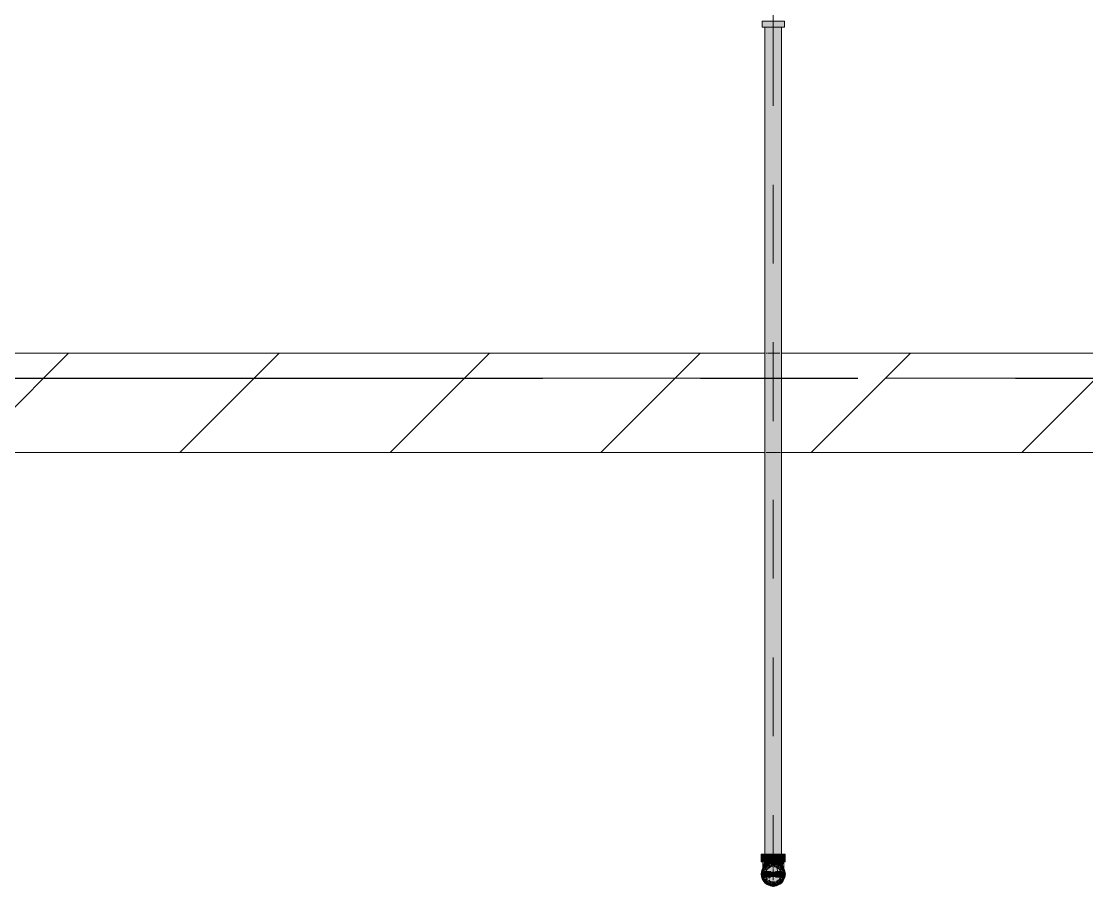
# Model space of a CAD drawing. Header units: millimetres. Extents: x -4000 to 187956, y -58990 to 162485.
# Drawn here: x 52734 to 54882, y 126425 to 128169 of the extents above; entities that cross this region are included whole.
import ezdxf

# ---------------------------------------------------------------- set-up
doc = ezdxf.new("R2010")
doc.units = ezdxf.units.MM
for name, pattern in [('Dash 1_16_', [317.5, 158.75, -158.75]), ('Grid Line', [2222.5, 1270, -317.5, 317.5, -317.5]), ('Grid Line 12_5mm', [2150, 1250, -300, 300, -300])]:
    doc.linetypes.add(name, pattern=pattern)
for name, color, linetype, lineweight in [('A-WALL', 113, 'Continuous', 13), ('A-WALL-PATT', 111, 'Continuous', 13), ('F-SPRN', 3, 'Continuous', 9), ('P-PIPE', 3, 'Continuous', 9), ('P-PIPE-CNTR', 3, 'Continuous', 9), ('S-GRID', 1, 'Continuous', 30)]:
    doc.layers.add(name, color=color, linetype=linetype, lineweight=lineweight)

# ---------------------------------------------------------------- blocks, each defined once
blk = doc.blocks.new('CMF2_NHAXUONG_A_rvt-1-FFS - TANG 1')
at = {"layer": 'A-WALL-PATT', "lineweight": 9}
h = blk.add_hatch(dxfattribs=at)
h.set_pattern_fill('FP_12', color=250, style=0, pattern_type=2)
h.set_pattern_definition([(45, (0, 0), (-212.13203, 212.13203), [])])
h.paths.add_polyline_path([(68581, 127300.1), (97082.8, 127300.1), (97082.8, 127500.1), (67049.8, 127500.1), (67049.8, 127300.1)])
h.paths.add_polyline_path([(43638.6, 127300.1), (63049.8, 127300.1), (63049.8, 127500.1), (43549.8, 127500.1), (43549.8, 127300.1)])
at = {"layer": 'A-WALL', "color": 50, "lineweight": 15}
for p, q in [((54233.5, 127500.1), (51766.5, 127500.1)), ((59233.5, 127500.1), (54266.5, 127500.1)), ((51766.7, 127300.1), (54233.3, 127300.1)), ((54266.7, 127300.1), (59233.3, 127300.1))]:
    blk.add_line(p, q, dxfattribs=at)
at = {"layer": 'A-WALL', "color": 35, "lineweight": 15}
for p, q in [((54233.5, 127500.1), (51766.5, 127500.1)), ((59233.5, 127500.1), (54266.5, 127500.1)), ((51766.7, 127300.1), (54233.3, 127300.1)), ((54266.7, 127300.1), (59233.3, 127300.1))]:
    blk.add_line(p, q, dxfattribs=at)
at = {"layer": 'A-WALL', "color": 14, "lineweight": 15}
for p, q in [((54237.1, 127500.1), (54235.5, 127500.1)), ((54263.4, 127500.1), (54238.2, 127500.1)), ((54235.5, 127300.1), (54264.5, 127300.1))]:
    blk.add_line(p, q, dxfattribs=at)
at = {"layer": 'A-WALL', "color": 15, "lineweight": 15}
for p, q in [((54237.1, 127500.1), (54235.5, 127500.1)), ((54263.4, 127500.1), (54238.2, 127500.1)), ((54235.5, 127300.1), (54264.5, 127300.1))]:
    blk.add_line(p, q, dxfattribs=at)
at = {"layer": 'S-GRID', "linetype": 'Grid Line 12_5mm', "lineweight": 9}
blk.add_line((-824.3, 127450), (183641.1, 127450), dxfattribs=at)
blk = doc.blocks.new('Sprinkler_Up - DN20-V292-FFS - TANG 1')
at = {"layer": 'F-SPRN', "transparency": 33554534}
for points in [[(13.5, 0), (22.2, 0), (17.5, 13.5), (6.9, 21.2), (-6.9, 21.2), (-18.4, 11.9), (-22.2, 0), (-3.9, 0.7), (-1.7, 2.9), (-1.2, 3.5), (-0.6, 4), (0.6, 4), (1.2, 3.5), (1.7, 2.9), (4.6, 0)], [(0, -21.2), (6.9, -21.2), (18, -13.1), (22.2, 0), (3.9, -0.7), (1.7, -2.9), (1.2, -3.5), (0.6, -4), (-0.6, -4), (-1.2, -3.5), (-1.7, -2.9), (-4.6, 0), (-22.2, 0), (-18, -13.1), (-6.9, -21.2)], [(0, -16.7), (4.3, -16.1), (11.8, -11.8), (16.1, -4.3), (16.1, 4.3), (11.7, 11.9), (8.3, 14.4), (0, 16.7), (-4.3, 16.1), (-11.8, 11.8), (-16.1, 4.3), (-16.1, -4.3), (-11.8, -11.8), (-8.3, -14.4)], [(0, -15.6), (7.8, -13.5), (13.5, -7.8), (15.1, -4), (15.1, 4), (13.5, 7.8), (7.8, 13.5), (0, 15.6), (-9.9, 11.9), (-11, 11), (-15.1, 4), (-15.1, -4), (-11, -11), (-7.8, -13.5)], [(-10.9, -5.5), (-10.9, 5.4), (-14.5, 5.4), (-14.5, -5.5)], [(-7.7, -5.5), (-7.7, 5.4), (-10.9, 5.4), (-10.9, -5.5)], [(0, -5.5), (0, 5.4), (-7.7, 5.4), (-7.7, -5.5)], [(0, 0), (5.7, 0), (2.9, 4.9), (-2.9, 4.9), (-5.7, 0)], [(-2.9, -4.9), (2.9, -4.9), (5.7, 0), (-5.7, 0)], [(0, 0), (4.6, 0), (0, 4.6), (-4.6, 0)], [(0, -4.6), (4.6, 0), (-4.6, 0)], [(0, -2.6), (1.3, 0), (-1.8, 0)], [(-1.3, 0), (1.8, 0), (0, 2.6)], [(7.7, -5.5), (7.7, 5.4), (0, 5.4), (0, -5.5)], [(10.9, -5.5), (10.9, 5.4), (7.7, 5.4), (7.7, -5.5)], [(14.5, -5.5), (14.5, 5.4), (10.9, 5.4), (10.9, -5.5)]]:
    blk.add_hatch(color=1, dxfattribs=at).paths.add_polyline_path(points)
at = {"layer": 'F-SPRN', "color": 1}
for p, q in [((-11.5, 5.4), (-14.5, 5.4)), ((-14.5, 5.4), (-11.3, 5.4)), ((-14.5, 5.4), (-14.5, 3.7)), ((-14.5, 3.3), (-14.5, 0)), ((-11.5, 5.4), (-11.5, 4)), ((-10.9, 1.9), (-10.9, 3.6)), ((-10.8, 5.4), (-8, 5.4)), ((-8.1, 5.4), (-10.8, 5.4)), ((-8.1, 5.4), (-8.1, 2.8)), ((-8.1, 2.5), (-8.1, 0.7)), ((-7.7, 4.8), (-7.7, 2.7)), ((-7.7, 4.8), (-7.7, 2.7)), ((-7.7, 2.1), (-7.7, 0.5)), ((-7.7, 2.1), (-7.7, 0.5)), ((-6.7, 5.4), (-4.7, 5.4)), ((-5.8, 3.8), (-5.8, 2.2)), ((-2.1, 0), (-2.1, 0)), ((-2.1, 0), (-2.1, -0.1)), ((-0.5, 2), (-0.6, 2)), ((-0.6, 2), (-0.6, 2)), ((0, 2.1), (-0.1, 2.1)), ((2.1, 0), (2.1, 0.1)), ((2.1, 0), (2.1, 0)), ((4.7, 5.4), (6.5, 5.4)), ((7.7, 5.4), (10.8, 5.4)), ((7.7, 5.2), (7.7, 2.7)), ((7.7, 5.2), (7.7, 2.7)), ((7.7, 2.3), (7.7, 0.5)), ((7.7, 2.3), (7.7, 0.5)), ((10.8, 5.4), (8.1, 5.4)), ((8.1, 5.4), (8.1, 2.8)), ((8.1, 2.5), (8.1, 0.4)), ((10.9, 5.4), (14.5, 5.4)), ((10.9, 3.6), (10.9, 0.2)), ((14.5, 5.4), (11.5, 5.4)), ((11.5, 5.4), (11.5, 4)), ((11.5, 3), (11.5, 0.2)), ((14.5, 5.4), (14.5, -5.5)), ((-14.5, -1.3), (-14.5, -3.7)), ((-11.1, -5.5), (-14.5, -5.5)), ((-14.5, -5.5), (-11.5, -5.5)), ((-10.9, -2.6), (-10.9, -1.3)), ((-10.8, -5.5), (-8.1, -5.5)), ((-7.8, -5.5), (-10.8, -5.5)), ((-8.1, -4.2), (-8.1, -5.5)), ((-7.7, -2.7), (-7.7, -4)), ((-7.7, -2.7), (-7.7, -4)), ((-7, -5.5), (-5.8, -5.5)), ((-4.8, -5.5), (-7, -5.5)), ((-5.8, -2.3), (-5.8, -3.8)), ((-2.1, -0.3), (-2, -0.4)), ((-2, -0.4), (-2, -0.5)), ((-2, -0.5), (-2, -0.6)), ((-2, -0.6), (-2, -0.7)), ((-2, -0.7), (-1.9, -0.7)), ((-1.9, -0.7), (-1.9, -0.8)), ((-1.9, -0.8), (-1.9, -0.9)), ((-1.9, -0.9), (-1.8, -1)), ((-1.8, -1), (-1.8, -1.1)), ((-1.8, -1), (-1.8, -1)), ((-1.8, -1.1), (-1.7, -1.2)), ((-1.7, -1.2), (-1.6, -1.3)), ((-1.7, -1.2), (-1.7, -1.2)), ((-1.6, -1.3), (-1.6, -1.4)), ((-1.6, -1.4), (-1.5, -1.4)), ((-1.5, -1.4), (-1.4, -1.5)), ((-1.4, -1.5), (-1.3, -1.6)), ((-1.4, -1.5), (-1.4, -1.5)), ((-1.3, -1.6), (-1.3, -1.7)), ((-1.3, -1.7), (-1.2, -1.7)), ((-1.2, -1.7), (-1.1, -1.7)), ((-1.1, -1.7), (-1.1, -1.8)), ((-1.1, -1.8), (-1, -1.8)), ((-1, -1.8), (-0.9, -1.9)), ((-0.9, -1.9), (-0.8, -1.9)), ((-0.8, -1.9), (-0.7, -2)), ((-0.8, -1.9), (-0.8, -1.9)), ((-0.7, -2), (-0.6, -2)), ((-0.6, -2), (-0.5, -2)), ((-0.5, -2), (-0.4, -2)), ((-0.4, -2), (-0.3, -2.1)), ((-0.4, -2), (-0.4, -2)), ((-0.3, -2.1), (-0.2, -2.1)), ((-0.2, -2.1), (-0.1, -2.1)), ((-0.1, -2.1), (0, -2.1)), ((0, -2.1), (0.1, -2.1)), ((0.1, -2.1), (0.2, -2.1)), ((0.1, -2.1), (0.1, -2.1)), ((0.2, -2.1), (0.3, -2.1)), ((0.3, -2.1), (0.4, -2)), ((0.4, -2), (0.5, -2)), ((0.5, -2), (0.6, -2)), ((0.6, -2), (0.7, -2)), ((0.6, -2), (0.6, -2)), ((0.7, -2), (0.8, -1.9)), ((0.8, -1.9), (0.9, -1.9)), ((0.9, -1.9), (1, -1.8)), ((0.9, -1.9), (0.9, -1.9)), ((1, -1.8), (1.1, -1.8)), ((1.1, -1.8), (1.2, -1.7)), ((1.2, -1.7), (1.3, -1.6)), ((1.2, -1.7), (1.2, -1.7)), ((1.3, -1.6), (1.4, -1.6)), ((1.4, -1.5), (1.5, -1.5)), ((1.4, -1.6), (1.4, -1.5)), ((1.5, -1.4), (1.6, -1.3)), ((1.5, -1.5), (1.5, -1.4)), ((1.6, -1.3), (1.7, -1.2)), ((1.6, -1.3), (1.6, -1.3)), ((1.7, -1.1), (1.8, -1.1)), ((1.7, -1.2), (1.7, -1.1)), ((1.8, -1), (1.9, -0.9)), ((1.8, -1.1), (1.8, -1)), ((1.9, -0.8), (2, -0.7)), ((1.9, -0.8), (1.9, -0.8)), ((1.9, -0.9), (1.9, -0.8)), ((2, -0.4), (2.1, -0.3)), ((2, -0.5), (2, -0.4)), ((2, -0.5), (2, -0.5)), ((2, -0.6), (2, -0.5)), ((2, -0.7), (2, -0.6)), ((2.1, -0.1), (2.1, 0)), ((2.1, -0.2), (2.1, -0.1)), ((2.1, -0.3), (2.1, -0.2)), ((7, -5.5), (4.8, -5.5)), ((5.8, -2.2), (5.8, -3.8)), ((5.8, -5.5), (7, -5.5)), ((7.7, -0.5), (7.7, -2.3)), ((7.7, -0.5), (7.7, -2.3)), ((7.7, -2.7), (7.7, -5.4)), ((7.7, -2.7), (7.7, -5.4)), ((10.8, -5.5), (7.7, -5.5)), ((8.1, -0.4), (8.1, -2.5)), ((8.1, -2.8), (8.1, -5.5)), ((8.1, -5.5), (10.8, -5.5)), ((10.9, -0.2), (10.9, -3.6)), ((14.5, -5.5), (10.9, -5.5)), ((11.5, -0.2), (11.5, -3)), ((11.5, -4), (11.5, -5.5)), ((11.5, -5.5), (14.5, -5.5))]:
    blk.add_line(p, q, dxfattribs=at)
at = {"layer": 'F-SPRN', "color": 1, "flags": 128}
for points in [[(-0.6, 2), (-0.7, 2), (-0.8, 1.9), (-0.9, 1.9), (-0.9, 1.9), (-1, 1.8), (-1.1, 1.8), (-1.2, 1.7), (-1.2, 1.7), (-1.3, 1.6), (-1.4, 1.6), (-1.4, 1.5), (-1.5, 1.5), (-1.5, 1.4), (-1.6, 1.3), (-1.6, 1.3), (-1.7, 1.2), (-1.7, 1.1), (-1.8, 1.1), (-1.8, 1), (-1.9, 0.9), (-1.9, 0.8), (-1.9, 0.8), (-2, 0.7), (-2, 0.6), (-2, 0.5), (-2, 0.5), (-2, 0.4), (-2.1, 0.3), (-2.1, 0.2), (-2.1, 0.1), (-2.1, 0)], [(-0.1, 2.1), (-0.1, 2.1), (-0.2, 2.1), (-0.3, 2.1), (-0.4, 2), (-0.5, 2)], [(2.1, 0.1), (2.1, 0.2), (2.1, 0.2), (2.1, 0.3), (2, 0.4), (2, 0.5), (2, 0.6), (2, 0.7), (1.9, 0.7), (1.9, 0.8), (1.9, 0.9), (1.8, 1), (1.8, 1), (1.8, 1.1), (1.7, 1.2), (1.7, 1.2), (1.6, 1.3), (1.6, 1.4), (1.5, 1.4), (1.4, 1.5), (1.4, 1.5), (1.3, 1.6), (1.3, 1.7), (1.2, 1.7), (1.1, 1.7), (1.1, 1.8), (1, 1.8), (0.9, 1.9), (0.8, 1.9), (0.8, 1.9), (0.7, 2), (0.6, 2), (0.5, 2), (0.4, 2), (0.4, 2), (0.3, 2.1), (0.2, 2.1), (0.1, 2.1), (0, 2.1)], [(-2.1, -0.1), (-2.1, -0.2), (-2.1, -0.2), (-2.1, -0.3)]]:
    blk.add_lwpolyline(points, dxfattribs=at)
at = {"layer": 'F-SPRN', "color": 1}
for radius, start, end in [(22.2, 360, 180), (21.9, 99.348, 107.901), (21.9, 90.145, 98.8503), (21.9, 72.5583, 89.4624), (21.9, 165.6773, 179.2615), (21.9, 146.7912, 164.8151), (21.9, 144, 146.7912), (21.9, 126.6942, 143.2701), (16.7, 167.6802, 180), (16.7, 167.6802, 180), (16.7, 155.3879, 164.9693), (16.7, 155.3879, 164.9693), (15.6, 166.4265, 180), (15.6, 166.4265, 180), (15.6, 150.9409, 165), (15.6, 159.6139, 165), (16.7, 136.7213, 149.931), (16.7, 136.7213, 149.931), (15.6, 150.9409, 156.3845), (15.6, 138.4214, 150), (15.6, 138.4214, 150), (21.9, 108.2621, 125.7507), (16.7, 134.4938, 135), (16.7, 134.4938, 135), (15.6, 129.9005, 135), (15.6, 129.9005, 135), (16.7, 121.4181, 130.5751), (16.7, 121.4181, 130.5751), (15.6, 120.5262, 126.205), (15.6, 120.5262, 126.205), (16.7, 106.5995, 120), (16.7, 106.5995, 120), (15.6, 114.4363, 119.9813), (15.6, 114.4363, 119.9813), (4.63, 155.7832, 180), (4.63, 155.7832, 180), (16.7, 96.4143, 105), (16.7, 96.4143, 105), (4.63, 109.0192, 138.2703), (4.63, 109.0192, 138.2703), (15.6, 95.5762, 100.6843), (15.6, 95.5762, 100.6843), (2.56, 109.0192, 168.8278), (2.56, 109.0192, 168.8278), (2.04, 109.0192, 180), (16.7, 83.0684, 90), (16.7, 83.0684, 90), (4.63, 17.9592, 90), (4.63, 17.9592, 90), (3.81, 57.0577, 90), (2.56, 14.5599, 90), (2.56, 14.5599, 90), (2.04, 10.4703, 90), (15.6, 75.573, 80.5892), (15.6, 75.573, 80.5892), (3.81, 16.1605, 43.8358), (15.6, 67.5614, 74.5481), (15.6, 67.5614, 74.5481), (16.7, 60, 75), (16.7, 60, 75), (15.6, 60.0187, 65.5637), (15.6, 60.0187, 65.5637), (21.9, 54.2493, 71.7379), (15.6, 53.795, 60), (15.6, 53.795, 60), (16.7, 49.4249, 58.5819), (16.7, 49.4249, 58.5819), (15.6, 45, 50.0995), (15.6, 45, 50.0995), (16.7, 45, 45.5062), (16.7, 45, 45.5062), (15.6, 30, 41.5786), (15.6, 30, 41.5786), (16.7, 30, 43.2787), (16.7, 30, 43.2787), (21.9, 36.8359, 53.3058), (15.6, 23.6155, 29.5646), (15.6, 15, 29.5646), (15.6, 15, 20.3861), (16.7, 15, 24.6121), (16.7, 15, 24.6121), (15.6, 360, 13.6618), (15.6, 0, 13.6618), (16.7, 360, 12.3198), (16.7, 0, 12.3198), (21.9, 36, 36.8359), (21.9, 33.2088, 36), (21.9, 15.1849, 33.2088), (21.9, 0.7385, 14.3227), (22.2, 180, 360), (21.9, 180.7385, 194.3227), (21.9, 195.1849, 215.2302), (21.9, 216.7299, 233.3058), (16.7, 180, 192.3198), (16.7, 180, 192.3198), (16.7, 195.0307, 204.6121), (16.7, 195.0307, 204.6121), (15.6, 181.9082, 193.6618), (15.6, 181.9082, 193.6618), (15.6, 197.3339, 209.5646), (15.6, 197.3339, 209.5646), (16.7, 210.069, 223.2787), (16.7, 210.069, 223.2787), (15.6, 212.5472, 221.5786), (15.6, 212.5472, 221.5786), (21.9, 234.2493, 251.7379), (16.7, 229.4249, 238.5819), (16.7, 229.4249, 238.5819), (15.6, 233.795, 240), (15.6, 233.795, 240), (16.7, 240, 255), (16.7, 240, 255), (15.6, 240.0187, 254.5481), (15.6, 240.0187, 254.5481), (21.9, 252.5583, 269.4624), (4.63, 197.9592, 0), (4.63, 197.9592, 360), (15.6, 255, 267.64), (15.6, 255, 267.64), (3.81, 196.1605, 360), (2.56, 191.1677, 270), (2.56, 191.1677, 270), (2.04, 190.4703, 270), (16.7, 263.0684, 270), (16.7, 263.0684, 270), (2.04, 270, 0), (2.56, 270, 0), (2.56, 270, 360), (15.6, 275.5762, 280.6843), (15.6, 275.5762, 280.6843), (16.7, 276.4143, 285), (16.7, 276.4143, 285), (21.9, 279.348, 287.901), (16.7, 286.5995, 300), (16.7, 286.5995, 300), (15.6, 294.4363, 299.9813), (15.6, 294.4363, 299.9813), (21.9, 288.2621, 305.7507), (15.6, 300, 313.2078), (15.6, 300, 313.2078), (16.7, 301.4181, 310.5751), (16.7, 301.4181, 310.5751), (15.6, 318.4214, 330), (15.6, 318.4214, 330), (16.7, 316.7213, 330), (16.7, 316.7213, 330), (21.9, 306.6942, 323.2701), (15.6, 330.4354, 345), (15.6, 330.4354, 336.3845), (15.6, 339.6139, 345), (15.6, 346.3382, 360), (15.6, 346.3382, 360), (16.7, 335.3879, 345), (16.7, 335.3879, 345), (16.7, 347.6802, 360), (16.7, 347.6802, 360), (21.9, 324.7698, 344.8151), (21.9, 345.6773, 359.2615), (21.9, 270.145, 278.8503)]:
    blk.add_arc((0, 0), radius, start, end, dxfattribs=at)
blk = doc.blocks.new('Steel_Transition_Threaded_HoaPhat - Standard-V286-FFS - TANG 1')
at = {"layer": 'P-PIPE', "lineweight": 13, "transparency": 33554534}
h = blk.add_hatch(color=1, dxfattribs=at)
h.paths.add_polyline_path([(51750, 126427.6), (51755.8, 126428.4), (51761.3, 126430.6), (51765.9, 126434.2), (51769.5, 126438.8), (51771.7, 126444.3), (51772.5, 126450.1), (51771.7, 126455.9), (51769, 126462), (51765.9, 126466), (51761.3, 126469.6), (51755.8, 126471.8), (51750, 126472.6), (51744.2, 126471.8), (51738.8, 126469.6), (51734.1, 126466), (51730.5, 126461.3), (51728.3, 126455.9), (51727.5, 126450.1), (51728.3, 126444.3), (51730.5, 126438.8), (51734.1, 126434.2), (51738.8, 126430.6), (51744.2, 126428.4)])
h.paths.add_polyline_path([(51750, 126430), (51744.8, 126430.7), (51740, 126432.7), (51735.8, 126435.9), (51732.6, 126440), (51730.6, 126444.9), (51729.9, 126450.1), (51730.6, 126455.3), (51734, 126462), (51735.8, 126464.3), (51740, 126467.5), (51744.8, 126469.5), (51750, 126470.2), (51755.2, 126469.5), (51760.1, 126467.5), (51766, 126462), (51767.4, 126460.1), (51769.4, 126455.3), (51770.1, 126450.1), (51769.4, 126444.9), (51767.4, 126440), (51764.2, 126435.9), (51760.1, 126432.7), (51755.2, 126430.7)])
for points in [[(51750, 126430), (51750, 126433.7), (51741.8, 126435.9), (51735.8, 126441.9), (51733.6, 126450.1), (51735.8, 126458.3), (51741.8, 126464.3), (51750, 126466.5), (51750, 126470.2), (51744.8, 126469.5), (51740, 126467.5), (51734, 126462), (51732.6, 126460.1), (51730.6, 126455.3), (51729.9, 126450.1), (51730.6, 126444.9), (51732.6, 126440), (51735.8, 126435.9), (51740, 126432.7), (51744.8, 126430.7)], [(51750, 126431.6), (51754.8, 126432.2), (51759.3, 126434.1), (51763.1, 126437), (51766, 126440.8), (51767.9, 126445.3), (51768.5, 126450.1), (51767.9, 126454.9), (51764, 126462), (51763.1, 126463.2), (51759.3, 126466.1), (51754.8, 126468), (51750, 126468.6), (51745.2, 126468), (51740.8, 126466.1), (51736, 126462), (51734, 126459.3), (51732.1, 126454.9), (51731.5, 126450.1), (51732.1, 126445.3), (51734, 126440.8), (51736.9, 126437), (51740.8, 126434.1), (51745.2, 126432.2)], [(51750, 126430), (51755.2, 126430.7), (51760.1, 126432.7), (51764.2, 126435.9), (51767.4, 126440), (51769.4, 126444.9), (51770.1, 126450.1), (51769.4, 126455.3), (51766, 126462), (51764.2, 126464.3), (51760.1, 126467.5), (51755.2, 126469.5), (51750, 126470.2), (51750, 126466.5), (51758.2, 126464.3), (51764.2, 126458.3), (51766.4, 126450.1), (51764.2, 126441.9), (51758.2, 126435.9), (51750, 126433.7)]]:
    blk.add_hatch(color=1, dxfattribs=at).paths.add_polyline_path(points)
at = {"layer": 'P-PIPE', "color": 20, "lineweight": 13}
for radius, start, end in [(22.5, 90, 270), (22.5, 90, 270), (20.1, 150, 162.7449), (18.5, 157.6232, 165), (18.5, 157.6232, 165), (20.1, 143.4205, 148.1553), (18.5, 139.7195, 150), (18.5, 139.7195, 150), (20.1, 128.8856, 139.8677), (16.4, 143.5463, 150), (18.5, 123.4976, 133.2041), (18.5, 123.4976, 133.2041), (16.4, 133.3918, 135), (20.1, 109.6859, 125.0043), (16.4, 121.0738, 128.0319), (18.5, 106.819, 120), (18.5, 106.819, 120), (16.4, 115.1607, 120), (16.4, 107.4657, 111.9681), (20.1, 100.9975, 105), (18.5, 91.4353, 103.2046), (18.5, 91.4353, 103.2046), (16.4, 96.2132, 104.6042), (20.1, 90.5246, 98.5089), (22.5, 270, 90), (22.5, 270, 90), (18.5, 78.0986, 90), (18.5, 78.0986, 90), (20.1, 75.0607, 87.9279), (18.5, 60, 75), (18.5, 60, 75), (16.4, 66.9681, 72.9388), (20.1, 54.9957, 75), (16.4, 50.4733, 56.6389), (18.5, 46.7959, 56.5024), (18.5, 46.7959, 56.5024), (16.4, 45, 46.6082), (20.1, 40.1323, 51.1144), (16.4, 30, 38.0319), (18.5, 30, 40.2805), (18.5, 30, 40.2805), (20.1, 31.8447, 36.5795), (18.5, 15, 22.3768), (18.5, 15, 22.3768), (20.1, 17.2551, 30), (20.1, 166.0499, 193.9501), (20.1, 197.2551, 210), (18.5, 166.5939, 180), (18.5, 166.5939, 193.4061), (18.5, 180, 193.4061), (18.5, 195, 202.3768), (18.5, 195, 202.3768), (20.1, 211.8447, 231.1144), (16.4, 168.5467, 178.9063), (16.4, 184.8393, 191.4533), (18.5, 210, 223.5703), (18.5, 210, 223.5703), (16.4, 158.0319, 163.506), (16.4, 210.6635, 216.4537), (18.5, 226.7959, 236.5024), (18.5, 226.7959, 236.5024), (16.4, 230.4733, 236.6389), (16.4, 240, 246.5955), (16.4, 293.4045, 300), (18.5, 303.4976, 313.2041), (18.5, 303.4976, 313.2041), (20.1, 308.8856, 328.1553), (18.5, 316.4297, 330), (18.5, 316.4297, 330), (16.4, 338.0319, 342.8691), (16.4, 0, 8.0319), (16.4, 353.5463, 0), (18.5, 337.6232, 345), (18.5, 337.6232, 345), (20.1, 330, 342.7449), (18.5, 0, 13.4061), (18.5, 346.5939, 13.4061), (18.5, 346.5939, 0), (20.1, 346.0499, 13.9501), (20.1, 234.9957, 255), (18.5, 240, 255), (18.5, 240, 255), (16.4, 250.3629, 255), (20.1, 255.0607, 267.9279), (18.5, 258.0986, 270), (18.5, 258.0986, 270), (16.4, 264.1652, 268.506), (20.1, 270.5246, 278.5089), (18.5, 271.4353, 283.2046), (18.5, 271.4353, 283.2046), (16.4, 276.2132, 283.9063), (20.1, 280.9975, 285), (16.4, 287.4657, 291.9681), (18.5, 286.819, 300), (18.5, 286.819, 300), (20.1, 289.6859, 305.0043)]:
    blk.add_arc((51750, 126450.1), radius, start, end, dxfattribs=at)
blk = doc.blocks.new('Steel_Elbow_Threaded_HoaPhat - Standard-V293-FFS - TANG 1')
at = {"layer": 'P-PIPE', "lineweight": 13, "transparency": 33554534}
for points in [[(54233, 126475.5), (54250, 126475.5), (54250, 126490.6), (54225.9, 126490.6), (54226.7, 126475.5), (54229.1, 126475.5)], [(54274.1, 126475.5), (54273.3, 126490.6), (54250, 126490.6), (54250, 126475.5), (54273.3, 126475.5)], [(54250, 126426), (54256.2, 126426.8), (54262.1, 126429.2), (54267.1, 126433), (54270.9, 126438), (54273.3, 126443.8), (54274.1, 126450.1), (54273.3, 126456.3), (54270.9, 126462.1), (54267.1, 126467.1), (54262.1, 126471), (54256.2, 126473.4), (54250, 126474.2), (54243.8, 126473.4), (54237.9, 126471), (54233, 126467.1), (54229, 126462), (54226.7, 126456.3), (54225.9, 126450.1), (54226.7, 126443.8), (54229.1, 126438), (54233, 126433), (54237.9, 126429.2), (54243.8, 126426.8)]]:
    blk.add_hatch(color=1, dxfattribs=at).paths.add_polyline_path(points)
h = blk.add_hatch(color=1, dxfattribs=at)
h.paths.add_polyline_path([(54242.8, 126470), (54240.3, 126470), (54244.1, 126471.9)])
h.paths.add_polyline_path([(54229.8, 126460.2), (54232.1, 126462), (54237.2, 126467.6), (54242.8, 126470), (54250, 126471.2), (54250, 126475.5), (54231.7, 126475.5), (54230.3, 126471.7), (54230.1, 126464.3), (54230, 126462)])
h = blk.add_hatch(color=1, dxfattribs=at)
h.paths.add_polyline_path([(54266.9, 126465.3), (54269.2, 126462), (54267.5, 126465.1)])
h.paths.add_polyline_path([(54270.9, 126458.6), (54270.6, 126467.2), (54269.5, 126466.8), (54269.4, 126470.9), (54270.7, 126471.2), (54269.6, 126475.5), (54250, 126475.5), (54250, 126471.2), (54257.2, 126470), (54255.9, 126471.9), (54263.4, 126467.2), (54267.4, 126463.1), (54267.5, 126466.4), (54269.6, 126462)])
at = {"layer": 'P-PIPE', "color": 20, "lineweight": 13}
for p, q in [((54225.9, 126490.6), (54225.9, 126475.5)), ((54233, 126490.6), (54225.9, 126490.6)), ((54250, 126490.6), (54225.9, 126490.6)), ((54237.9, 126490.6), (54233.8, 126490.6)), ((54243.8, 126490.6), (54238.2, 126490.6)), ((54250, 126490.6), (54243.8, 126490.6)), ((54256.2, 126490.6), (54250, 126490.6)), ((54274.1, 126490.6), (54250, 126490.6)), ((54261.8, 126490.6), (54256.2, 126490.6)), ((54266.2, 126490.6), (54262.1, 126490.6)), ((54274.1, 126490.6), (54267.1, 126490.6)), ((54274.1, 126475.5), (54274.1, 126490.6)), ((54225.9, 126475.5), (54231.5, 126475.5)), ((54225.9, 126475.5), (54250, 126475.5)), ((54242.8, 126475.5), (54228.9, 126475.5)), ((54228.9, 126461.8), (54228.9, 126462)), ((54228.9, 126460.9), (54228.9, 126461.8)), ((54231.5, 126475.5), (54233, 126475.5)), ((54232.8, 126475.5), (54231.7, 126475.5)), ((54236.4, 126475.5), (54233.8, 126475.5)), ((54234, 126475.5), (54237.9, 126475.5)), ((54242.8, 126475.5), (54236.4, 126475.5)), ((54237.9, 126475.5), (54242.7, 126475.5)), ((54250, 126475.5), (54243.7, 126475.5)), ((54250, 126475.5), (54243.7, 126475.5)), ((54243.8, 126475.5), (54250, 126475.5)), ((54250, 126475.5), (54256.2, 126475.5)), ((54250, 126475.5), (54274.1, 126475.5)), ((54256.3, 126475.5), (54250, 126475.5)), ((54256.3, 126475.5), (54250, 126475.5)), ((54263.6, 126475.5), (54257.2, 126475.5)), ((54267.3, 126475.5), (54257.2, 126475.5)), ((54257.3, 126475.5), (54262.1, 126475.5)), ((54262.1, 126475.5), (54266, 126475.5)), ((54266.2, 126475.5), (54263.6, 126475.5)), ((54267.1, 126475.5), (54267.5, 126475.5)), ((54268.3, 126475.5), (54267.6, 126475.5)), ((54271.2, 126475.5), (54267.6, 126475.5)), ((54269.9, 126475.5), (54268.3, 126475.5)), ((54268.5, 126475.5), (54269.7, 126475.5)), ((54269.7, 126475.5), (54274.1, 126475.5)), ((54271.2, 126462), (54271.2, 126461.2)), ((54271.2, 126462), (54271.2, 126462)), ((54271.2, 126461.2), (54271.2, 126460.3)), ((54271.2, 126458), (54271.2, 126457.3)), ((54228.9, 126455.1), (54228.9, 126455.7)), ((54228.9, 126454.5), (54228.9, 126455.1)), ((54228.9, 126454), (54228.9, 126454.5)), ((54228.9, 126452.5), (54228.9, 126453)), ((54228.9, 126452.1), (54228.9, 126452.5)), ((54228.9, 126451.7), (54228.9, 126452.1)), ((54228.9, 126451.4), (54228.9, 126451.7)), ((54228.9, 126451.1), (54228.9, 126451.4)), ((54228.9, 126450.4), (54228.9, 126450.6)), ((54228.9, 126450.3), (54228.9, 126450.4)), ((54228.9, 126450.2), (54228.9, 126450.3)), ((54228.9, 126450.1), (54228.9, 126450.2)), ((54228.9, 126450.1), (54228.9, 126450.1)), ((54228.9, 126449.9), (54228.9, 126450.1)), ((54228.9, 126449), (54228.9, 126449.9)), ((54228.9, 126448.2), (54228.9, 126449)), ((54229, 126447.3), (54228.9, 126448.2)), ((54229.2, 126446.5), (54229, 126447.3)), ((54229.3, 126445.7), (54229.2, 126446.5)), ((54229.5, 126444.8), (54229.3, 126445.7)), ((54229.7, 126444), (54229.5, 126444.8)), ((54230, 126443.2), (54229.7, 126444)), ((54230.3, 126442.4), (54230, 126443.2)), ((54231.3, 126440.1), (54231, 126440.9)), ((54231.8, 126439.4), (54231.3, 126440.1)), ((54232.2, 126438.7), (54231.8, 126439.4)), ((54234.3, 126436), (54233.7, 126436.6)), ((54234.8, 126435.4), (54234.3, 126436)), ((54235.4, 126434.8), (54234.8, 126435.4)), ((54265.3, 126435.5), (54264.7, 126434.9)), ((54265.9, 126436.1), (54265.3, 126435.5)), ((54266.4, 126436.8), (54265.9, 126436.1)), ((54267, 126437.5), (54266.4, 126436.8)), ((54267.5, 126438.1), (54267, 126437.5)), ((54267.9, 126438.9), (54267.5, 126438.1)), ((54269.1, 126441.1), (54268.8, 126440.3)), ((54269.5, 126441.9), (54269.1, 126441.1)), ((54269.8, 126442.6), (54269.5, 126441.9)), ((54270.1, 126443.4), (54269.8, 126442.6)), ((54270.3, 126444.2), (54270.1, 126443.4)), ((54270.5, 126445.1), (54270.3, 126444.2)), ((54270.7, 126445.9), (54270.5, 126445.1)), ((54270.9, 126446.7), (54270.7, 126445.9)), ((54271.2, 126450.1), (54271.1, 126449.2)), ((54271.1, 126449.2), (54271.1, 126448.4)), ((54271.2, 126455.9), (54271.2, 126455.3)), ((54271.2, 126455.3), (54271.2, 126454.7)), ((54271.2, 126454.7), (54271.2, 126454.1)), ((54271.2, 126453.1), (54271.2, 126452.6)), ((54271.2, 126452.6), (54271.2, 126452.2)), ((54271.2, 126452.2), (54271.2, 126451.8)), ((54271.2, 126451.8), (54271.2, 126451.5)), ((54271.2, 126451.5), (54271.2, 126451.2)), ((54271.2, 126451.2), (54271.2, 126450.9)), ((54271.2, 126450.5), (54271.2, 126450.3)), ((54271.2, 126450.3), (54271.2, 126450.2)), ((54271.2, 126450.2), (54271.2, 126450.1)), ((54271.2, 126450.1), (54271.2, 126450.1)), ((54236.1, 126434.2), (54235.4, 126434.8)), ((54236.7, 126433.6), (54236.1, 126434.2)), ((54237.4, 126433.1), (54236.7, 126433.6)), ((54238.1, 126432.6), (54237.4, 126433.1)), ((54238.8, 126432.2), (54238.1, 126432.6)), ((54241, 126431), (54240.2, 126431.3)), ((54241.8, 126430.6), (54241, 126431)), ((54242.6, 126430.3), (54241.8, 126430.6)), ((54243.3, 126430), (54242.6, 126430.3)), ((54245.8, 126429.4), (54245, 126429.5)), ((54246.6, 126429.2), (54245.8, 126429.4)), ((54249.2, 126429), (54248.3, 126429)), ((54250, 126428.9), (54249.2, 126429)), ((54250.2, 126428.9), (54250, 126428.9)), ((54251.1, 126429), (54250.2, 126428.9)), ((54251.9, 126429), (54251.1, 126429)), ((54252.8, 126429.1), (54251.9, 126429)), ((54253.6, 126429.2), (54252.8, 126429.1)), ((54254.4, 126429.4), (54253.6, 126429.2)), ((54255.3, 126429.6), (54254.4, 126429.4)), ((54257.7, 126430.4), (54256.9, 126430.1)), ((54258.4, 126430.7), (54257.7, 126430.4)), ((54259.2, 126431.1), (54258.4, 126430.7)), ((54260, 126431.4), (54259.2, 126431.1)), ((54260.7, 126431.8), (54260, 126431.4)), ((54261.4, 126432.3), (54260.7, 126431.8)), ((54262.1, 126432.8), (54261.4, 126432.3)), ((54262.8, 126433.3), (54262.1, 126432.8)), ((54263.5, 126433.8), (54262.8, 126433.3)), ((54264.1, 126434.3), (54263.5, 126433.8)), ((54264.7, 126434.9), (54264.1, 126434.3))]:
    blk.add_line(p, q, dxfattribs=at)
at = {"layer": 'P-PIPE', "color": 20, "lineweight": 13, "flags": 128}
for points in [[(54228.9, 126462), (54228.9, 126462.6), (54228.9, 126463.5), (54228.9, 126464.4), (54228.9, 126465.4), (54228.9, 126466.3), (54228.9, 126467.3), (54228.9, 126468.2), (54228.9, 126469.2), (54228.9, 126470.2), (54228.9, 126471.2), (54228.9, 126472.2), (54228.9, 126473.2), (54228.9, 126474.2), (54228.9, 126475.2), (54228.9, 126475.5)], [(54228.9, 126455.7), (54228.9, 126456.4), (54228.9, 126457.1), (54228.9, 126457.8), (54228.9, 126458.5), (54228.9, 126459.3), (54228.9, 126460.1), (54228.9, 126460.9)], [(54271.2, 126475.5), (54271.2, 126474.5), (54271.2, 126473.5), (54271.2, 126472.5), (54271.2, 126471.5), (54271.2, 126470.5), (54271.2, 126469.5), (54271.2, 126468.5), (54271.2, 126467.5), (54271.2, 126466.6), (54271.2, 126465.6), (54271.2, 126464.7), (54271.2, 126463.8), (54271.2, 126462.9), (54271.2, 126462)], [(54271.2, 126460.3), (54271.2, 126459.5), (54271.2, 126458.7), (54271.2, 126458)], [(54271.2, 126457.3), (54271.2, 126456.6), (54271.2, 126455.9)], [(54228.9, 126453), (54228.9, 126453.4), (54228.9, 126454)], [(54228.9, 126450.6), (54228.9, 126450.8), (54228.9, 126451.1)], [(54231, 126440.9), (54230.6, 126441.6), (54230.3, 126442.4)], [(54233.7, 126436.6), (54233.2, 126437.3), (54232.7, 126438), (54232.2, 126438.7)], [(54268.8, 126440.3), (54268.4, 126439.6), (54267.9, 126438.9)], [(54271.1, 126448.4), (54271, 126447.6), (54270.9, 126446.7)], [(54271.2, 126454.1), (54271.2, 126453.6), (54271.2, 126453.1)], [(54271.2, 126450.9), (54271.2, 126450.7), (54271.2, 126450.5)], [(54240.2, 126431.3), (54239.5, 126431.7), (54238.8, 126432.2)], [(54245, 126429.5), (54244.2, 126429.8), (54243.3, 126430)], [(54248.3, 126429), (54247.5, 126429.1), (54246.6, 126429.2)], [(54256.9, 126430.1), (54256.1, 126429.8), (54255.3, 126429.6)]]:
    blk.add_lwpolyline(points, dxfattribs=at)
at = {"layer": 'P-PIPE', "color": 20, "lineweight": 13}
for radius, start, end in [(24.1, 90, 270), (24.1, 150.4645, 270), (24.1, 150, 150.4645), (24.1, 90, 150), (21.1, 150.0076, 164.9665), (21.1, 130, 141.5854), (21.1, 112.9377, 125.8024), (21.1, 99.9464, 104.9657), (21.1, 90, 98.9621), (24.1, 30, 90), (24.1, 270, 90), (21.1, 75.0343, 90), (24.1, 270, 29.5355), (21.1, 60.7988, 67.6705), (21.1, 54.1976, 59.9895), (21.1, 38.4146, 50), (21.1, 15.0335, 29.9924), (24.1, 29.5355, 30), (21.1, 172.25, 178.0438), (21.1, 181.9711, 187.2923), (21.1, 165.7465, 170), (21.1, 190, 194.2657), (21.1, 195.0455, 203.6505), (21.1, 205.3748, 209.9974), (21.1, 213.7495, 218.4271), (21.1, 218.9611, 230), (21.1, 310, 321.0389), (21.1, 321.5729, 325.795), (21.1, 330.0026, 334.1966), (21.1, 336.3495, 344.9545), (21.1, 345.7343, 350), (21.1, 1.9562, 7.75), (21.1, 352.7077, 358.0289), (21.1, 234.2198, 247.0686), (21.1, 255.037, 270), (21.1, 271.1041, 276.3537), (21.1, 279.9303, 284.963), (21.1, 292.3235, 303.6981)]:
    blk.add_arc((54250, 126450.1), radius, start, end, dxfattribs=at)

msp = doc.modelspace()

# ---------------------------------------------------------------- block references
at = {"lineweight": 5}
msp.add_blockref('CMF2_NHAXUONG_A_rvt-1-FFS - TANG 1', (0, 0), dxfattribs=at)

# ---------------------------------------------------------------- next in the draw order: hatches: boundary and pattern name
at = {"layer": 'P-PIPE', "transparency": 33554534}
for points in [[(54265.9, 128157), (54272.5, 128157), (54271.7, 128168.8), (54227.5, 128168.8), (54228.3, 128157), (54261.3, 128157)], [(54250, 126490.6), (54250, 128157), (54233.3, 128157), (54233.9, 126490.6), (54245.7, 126490.6)], [(54250, 126490.6), (54266.7, 126490.6), (54266.1, 128157), (54250, 128157), (54250, 126535)], [(54241.7, 126435.6), (54242.8, 126437.6), (54241.7, 126441.7), (54242.8, 126445.9), (54245.8, 126449), (54257.2, 126454.3), (54258.4, 126458.4), (54257.2, 126462.6), (54255.9, 126464.3), (54250, 126466.8), (54241.7, 126464.6), (54235.5, 126458.4), (54233.3, 126450.1), (54235.5, 126441.7), (54238.2, 126438.3)], [(54250, 126433.4), (54258.4, 126435.6), (54261.8, 126438.3), (54266.1, 126445.8), (54266.1, 126454.4), (54261.7, 126462), (54258.4, 126464.6), (54250, 126466.8), (54245.7, 126466.2), (54238.2, 126461.9), (54233.9, 126454.4), (54233.9, 126445.8), (54238.2, 126438.3), (54241.7, 126435.6)]]:
    msp.add_hatch(color=1, dxfattribs=at).paths.add_polyline_path(points)

# ---------------------------------------------------------------- next in the draw order: linework, layer by layer
at = {"layer": 'P-PIPE', "color": 20, "lineweight": 13}
for p, q in [((54227.5, 128168.8), (54227.5, 128157)), ((54229.8, 128168.8), (54227.5, 128168.8)), ((54272.5, 128168.8), (54227.5, 128168.8)), ((54227.5, 128157), (54272.5, 128157)), ((54227.5, 128157), (54233.2, 128157)), ((54234.1, 128168.8), (54230.6, 128168.8)), ((54233.3, 128157), (54233.3, 126490.6)), ((54233.9, 128157), (54233.3, 128157)), ((54238.2, 128157), (54234, 128157)), ((54238.8, 128168.8), (54234.1, 128168.8)), ((54234.1, 128157), (54238.1, 128157)), ((54261.3, 128157), (54238.7, 128157)), ((54244.2, 128168.8), (54238.8, 128168.8)), ((54238.8, 128157), (54244.2, 128157)), ((54244.2, 128157), (54250, 128157)), ((54250, 128168.8), (54244.8, 128168.8)), ((54255.2, 128168.8), (54250, 128168.8)), ((54250, 128157), (54255.8, 128157)), ((54261.3, 128168.8), (54255.8, 128168.8)), ((54255.8, 128157), (54261.3, 128157)), ((54265.9, 128168.8), (54261.3, 128168.8)), ((54266, 128157), (54261.8, 128157)), ((54261.9, 128157), (54265.9, 128157)), ((54269.4, 128168.8), (54265.9, 128168.8)), ((54266.7, 128157), (54266.1, 128157)), ((54266.7, 126490.6), (54266.7, 128157)), ((54266.8, 128157), (54272.5, 128157)), ((54272.5, 128168.8), (54270.2, 128168.8)), ((54272.5, 128157), (54272.5, 128168.8)), ((54233.3, 126490.6), (54237.9, 126490.6)), ((54238.2, 126490.6), (54261.8, 126490.6)), ((54262.1, 126490.6), (54266.7, 126490.6))]:
    msp.add_line(p, q, dxfattribs=at)
at = {"layer": 'P-PIPE', "color": 1}
for centre, radius, start, end in [((54250, 126458.4), 8.35, 69.0027, 79.2369), ((54250, 126458.4), 8.35, 25.3338, 30), ((54250, 126458.4), 8.35, 8.0385, 17.9918), ((54250, 126458.4), 8.35, 352.2824, 1.6717), ((54250, 126450.1), 16.7, 51.8726, 57.203), ((54250, 126450.1), 16.7, 39.3092, 45.2846), ((54250, 126450.1), 16.7, 32.3031, 39.2955), ((54250, 126450.1), 16.7, 23.314, 31.0974), ((54250, 126450.1), 16.7, 170.1108, 177.203), ((54250, 126450.1), 16.7, 182.797, 189.8892), ((54250, 126450.1), 16.7, 190.2154, 195.2487), ((54250, 126450.1), 16.7, 157.579, 164.2722), ((54250, 126450.1), 16.7, 231.8726, 237.203), ((54250, 126441.7), 8.35, 172.0327, 181.5407), ((54250, 126441.7), 8.35, 199.9004, 209.0413), ((54250, 126441.7), 8.35, 131.0366, 150), ((54250, 126441.7), 8.35, 226.6998, 237.8461), ((54250, 126441.7), 8.35, 115.6806, 125.5287), ((54250, 126441.7), 8.35, 100.6842, 114.0387), ((54250, 126441.7), 8.35, 90, 100.6842), ((54250, 126458.4), 8.35, 270, 280.6842), ((54250, 126458.4), 8.35, 316.3183, 330), ((54250, 126450.1), 16.7, 308.1274, 313.9683), ((54250, 126450.1), 16.7, 314.7154, 320.6908), ((54250, 126450.1), 16.7, 328.9026, 336.686), ((54250, 126450.1), 16.7, 16.9375, 22.421), ((54250, 126450.1), 16.7, 337.2636, 343.0625), ((54250, 126450.1), 16.7, 4.3093, 9.8892), ((54250, 126441.7), 8.35, 249.0027, 259.2369), ((54250, 126450.1), 16.7, 264.6626, 273.5288)]:
    msp.add_arc(centre, radius, start, end, dxfattribs=at)
at = {"layer": 'P-PIPE-CNTR', "color": 20, "lineweight": 13}
for p, q in [((54250, 128157), (54250, 128206)), ((54250, 126490.6), (54250, 126475.5)), ((54250, 126475.5), (54250, 126474.1)), ((54250, 126474.1), (54250, 126472.3)), ((54250, 126472.2), (54250, 126470.8)), ((54250, 126469.7), (54250, 126467.9)), ((54250, 126464.4), (54250, 126462.9)), ((54250, 126461.3), (54250, 126459.4)), ((54250, 126458.8), (54250, 126457.5)), ((54250, 126457.5), (54250, 126454.1)), ((54250, 126452.5), (54250, 126451)), ((54250, 126450.7), (54250, 126450.1))]:
    msp.add_line(p, q, dxfattribs=at)
at = {"layer": 'P-PIPE-CNTR', "color": 1, "linetype": 'Dash 1_16_'}
for p, q in [((54250, 128157), (54250, 126490.6)), ((54250, 128157), (54250, 126490.6)), ((54250, 126472.6), (54250, 126475.1)), ((54250, 126471.2), (54250, 126472.6)), ((54250, 126468.6), (54250, 126470.2)), ((54250, 126463.6), (54250, 126465.2)), ((54250, 126459.8), (54250, 126462)), ((54250, 126455.5), (54250, 126459.1)), ((54225, 126450.1), (54227.5, 126450.1)), ((54227.8, 126450.1), (54231.5, 126450.1)), ((54231.5, 126450.1), (54233.3, 126450.1)), ((54236.9, 126450.1), (54240.4, 126450.1)), ((54240.4, 126450.1), (54242.3, 126450.1)), ((54245.4, 126450.1), (54247.6, 126450.1)), ((54248.7, 126450.1), (54250, 126450.1)), ((54250, 126452.6), (54250, 126454.3)), ((54250, 126450.1), (54250, 126452.1)), ((54250, 126448), (54250, 126450.1)), ((54250, 126450.1), (54251.3, 126450.1)), ((54250, 126445.9), (54250, 126447.5)), ((54250, 126441.1), (54250, 126444.6)), ((54250, 126438.1), (54250, 126440.4)), ((54250, 126435), (54250, 126436.5)), ((54251.8, 126450.1), (54254.6, 126450.1)), ((54255.7, 126450.1), (54263.5, 126450.1)), ((54266.4, 126450.1), (54268.5, 126450.1)), ((54268.5, 126450.1), (54272.2, 126450.1)), ((54272.5, 126450.1), (54275, 126450.1)), ((54250, 126432.2), (54250, 126433.4)), ((54250, 126430), (54250, 126431.6)), ((54250, 126427.6), (54250, 126428.9)), ((54250, 126425.1), (54250, 126427.6))]:
    msp.add_line(p, q, dxfattribs=at)
at = {"layer": 'S-GRID', "linetype": 'Grid Line'}
msp.add_line((-824.3, 127450), (183641.1, 127450), dxfattribs=at)

# ---------------------------------------------------------------- next in the draw order: block references
at = {"layer": 'F-SPRN', "color": 1}
msp.add_blockref('Sprinkler_Up - DN20-V292-FFS - TANG 1', (54250, 126450.1), dxfattribs=at)
at = {"layer": 'P-PIPE', "color": 20, "lineweight": 13}
for name, p in [('Steel_Elbow_Threaded_HoaPhat - Standard-V293-FFS - TANG 1', (0, 0)), ('Steel_Transition_Threaded_HoaPhat - Standard-V286-FFS - TANG 1', (2500, 0))]:
    msp.add_blockref(name, p, dxfattribs=at)

doc.saveas('drawing.dxf')
